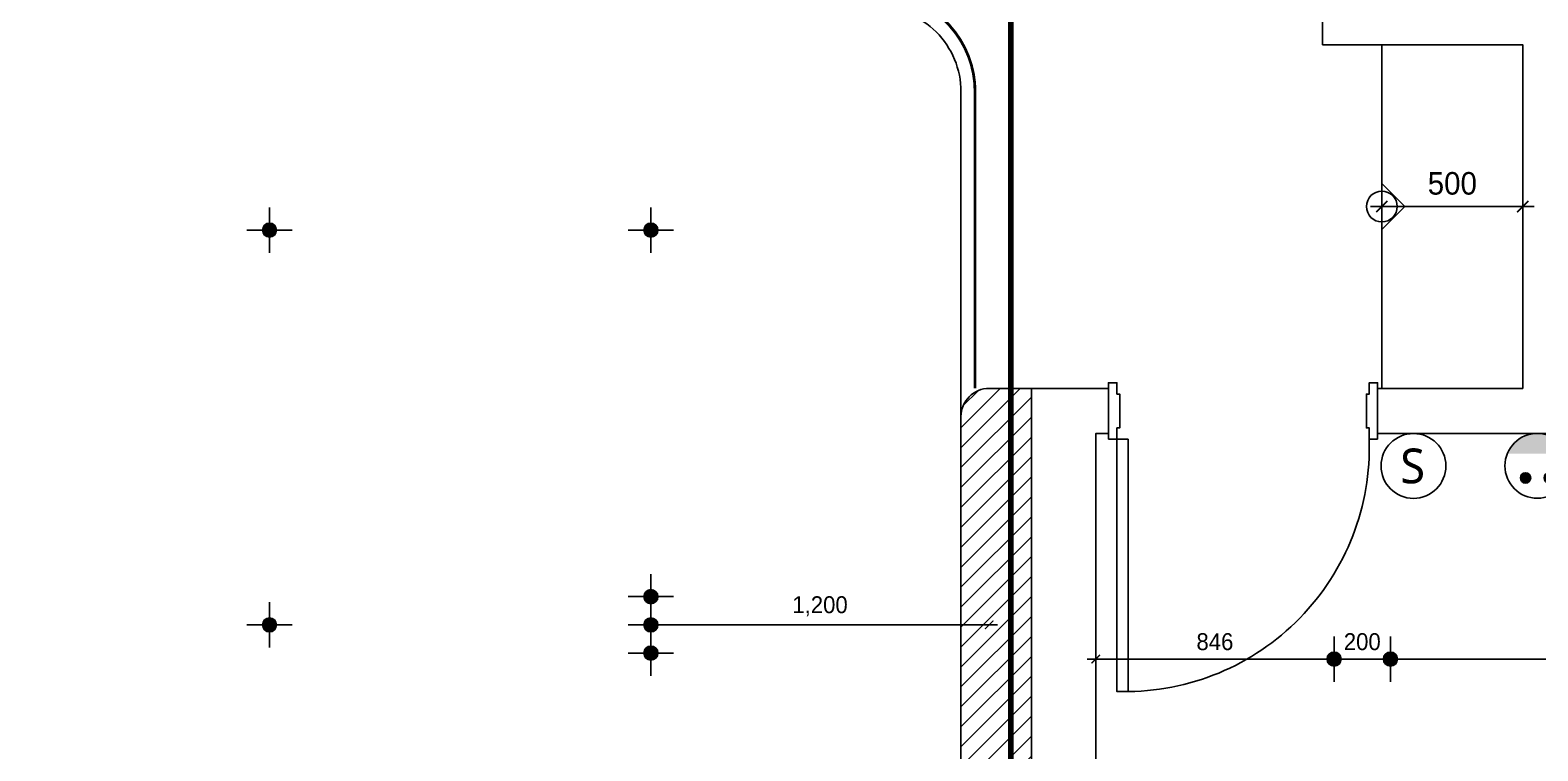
# Model space of a CAD drawing. Header units: millimetres. Extents: x 236955 to 308542, y 30900 to 88969.
# Drawn here: x 294260 to 299608, y 65121 to 67677 of the extents above; entities that cross this region are included whole.
import ezdxf

# ---------------------------------------------------------------- set-up
doc = ezdxf.new("R2010")
doc.units = ezdxf.units.MM
doc.header["$LTSCALE"] = 100
doc.header["$PDMODE"] = 3
doc.linetypes.add('HID', pattern=[2.3, 1.5, -0.8])
doc.linetypes.add('HID2', pattern=[1, 0.5, -0.5])
doc.layers.get('DEFPOINTS').update_dxf_attribs({"color": 248})
for name, color, linetype in [('03-WAL NEW', 3, 'Continuous'), ('06-FUR', 6, 'Continuous'), ('06-LIGHT', 4, 'Continuous'), ('07-DIM WAL', 5, 'Continuous'), ('3.기호.계단선', 30, 'Continuous'), ('CEIL-LIGHT', 7, 'Continuous'), ('CO-BATH', 6, 'Continuous'), ('CO-DO-FR', 7, 'Continuous'), ('CO-DOOR', 8, 'Continuous'), ('F-WALL1', 2, 'Continuous'), ('RC-LIGHT', 7, 'Continuous'), ('설비', 140, 'Continuous')]:
    doc.layers.add(name, color=color, linetype=linetype)
doc.styles.add('HY 울릉도 L', font='')
doc.styles.add('코레일둥고', font='Korail_Round_Gothic_Medium.ttf')
doc.styles.get('HY 울릉도 L').set_extended_font_data('HY울릉도L')
doc.dimstyles.new('30', dxfattribs={"dimscale": 30, "dimtxt": 2, "dimasz": 1, "dimexe": 1, "dimexo": 1, "dimgap": 1, "dimtad": 1, "dimdec": 0, "dimrnd": 0.05, "dimdsep": 46, "dimlunit": 6, "dimtxsty": 'HY 울릉도 L', "dimblk": 'ARCHTICK', "dimcen": 2.5, "dimdle": 1, "dimclrd": 133, "dimclre": 133, "dimclrt": 30, "dimadec": 0, "dimazin": 0, "dimtfac": 1, "dimtdec": 0, "dimtix": 1, "dimtmove": 2, "dimatfit": 3, "dimldrblk": 'ARCHTICK', "dimfxl": 1, "dimlwd": -1, "dimlwe": -1, "dimarcsym": 0})
doc.dimstyles.new('40', dxfattribs={"dimscale": 40, "dimtxt": 2, "dimasz": 1, "dimexe": 1, "dimexo": 1, "dimgap": 1, "dimtad": 1, "dimdec": 0, "dimrnd": 0.05, "dimdsep": 46, "dimlunit": 6, "dimtxsty": 'HY 울릉도 L', "dimblk": 'ARCHTICK', "dimcen": 2.5, "dimdle": 1, "dimclrd": 133, "dimclre": 133, "dimclrt": 30, "dimadec": 0, "dimazin": 0, "dimtfac": 1, "dimtdec": 0, "dimtix": 1, "dimtmove": 2, "dimatfit": 3, "dimldrblk": 'ARCHTICK', "dimfxl": 1, "dimlwd": -1, "dimlwe": -1, "dimarcsym": 0})

# ---------------------------------------------------------------- blocks, each defined once
blk = doc.blocks.new('flooor')
at = {"layer": 'CO-DO-FR'}
for points in [[(272284.6, 66226.5), (272284.6, 66426.5), (272314.6, 66426.5), (272314.6, 66386.5), (272324.6, 66386.5), (272324.6, 66266.5), (272314.6, 66266.5), (272314.6, 66226.5), (272284.6, 66226.5)], [(273239.6, 66226.5), (273239.6, 66426.5), (273209.6, 66426.5), (273209.6, 66386.5), (273199.6, 66386.5), (273199.6, 66266.5), (273209.6, 66266.5), (273209.6, 66226.5), (273239.6, 66226.5)]]:
    blk.add_lwpolyline(points, close=True, dxfattribs=at)
at = {"layer": 'CO-DOOR'}
blk.add_lwpolyline([(272354.6, 65331.5), (272354.6, 66226.5), (272314.6, 66226.5), (272314.6, 65331.5)], close=True, dxfattribs=at)
blk.add_arc((272344.6, 66196.9), 865.5, 269.338, 1.9568, dxfattribs=at)
at = {"layer": 'F-WALL1'}
for p, q in [((273044.6, 67625.5), (273044.6, 67780.5)), ((273754.6, 67625.5), (273044.6, 67625.5)), ((273754.6, 66406.5), (273754.6, 67625.5)), ((273239.6, 66246.5), (273239.6, 66406.5)), ((273239.6, 66406.5), (273754.6, 66406.5)), ((274789.6, 66246.5), (273239.6, 66246.5))]:
    blk.add_line(p, q, dxfattribs=at)
blk.add_lwpolyline([(272284.6, 66406.5), (272011.6, 66406.5), (272011.6, 61986.5), (272011.6, 61791.5), (272671.6, 61791.5), (272671.6, 62041.5), (272239.6, 62041.5), (272239.6, 66246.5), (272284.6, 66246.5)], close=True, dxfattribs=at)
blk = doc.blocks.new('vjswjdjeh')
at = {"layer": '03-WAL NEW'}
h = blk.add_hatch(dxfattribs=at)
h.set_pattern_fill('_USER', color=8, scale=50, angle=45, pattern_type=0)
h.set_pattern_definition([(45, (0, 0), (-35.355339, 35.355339), [])])
h.paths.add_polyline_path([(335000.2, 55646.5), (334750.2, 55646.5), (334750.2, 55237, 0.414214), (334850.2, 55137), (335000.2, 55137), (335242.2, 55137), (335242.2, 55239), (335000.2, 55239), (335000.2, 55434)])
h.paths.add_polyline_path([(335000.2, 56946.5), (334750.2, 56946.5), (334750.2, 56446.5), (335000.2, 56446.5)])
h.paths.add_polyline_path([(335000.2, 59854), (334850.2, 59854, 0.414214), (334750.2, 59754), (334750.2, 58146.5), (335000.2, 58146.5)])
blk.add_lwpolyline([(335000.2, 59854), (334850.2, 59854, 0.414214), (334750.2, 59754), (334750.2, 55237, 0.414214), (334850.2, 55137), (335000.2, 55137)], format="xyb", dxfattribs=at)
blk.add_lwpolyline([(335000.2, 55239), (335000.2, 59854)], dxfattribs=at)
at = {"layer": '06-FUR', "color": 8}
blk.add_lwpolyline([(336243.2, 59854), (336743.2, 59854), (336743.2, 61073), (336243.2, 61073)], close=True, dxfattribs=at)
blk.add_blockref('flooor', (62988.6, -6552.5))
blk = doc.blocks.new('1')
at = {"linetype": 'Continuous'}
h = blk.add_hatch(color=4, dxfattribs=at)
h.dxf.hatch_style = 1
edge = h.paths.add_edge_path()
edge.add_arc((11539653.5, -14273503.8), 37.5, 0, 360)
at = {"color": 1, "linetype": 'Continuous'}
for p, q in [((11539653.5, -14273637.1), (11539653.5, -14273370.5)), ((11539520.2, -14273503.8), (11539786.8, -14273503.8))]:
    blk.add_line(p, q, dxfattribs=at)
at = {"color": 4, "linetype": 'Continuous'}
for radius in [41.5, 37.5]:
    blk.add_circle((11539653.5, -14273503.8), radius, dxfattribs=at)
blk = doc.blocks.new('_ArchTick')
at = {"color": 0, "linetype": 'ByBlock', "const_width": 0.15}
blk.add_lwpolyline([(-0.5, -0.5), (0.5, 0.5)], dxfattribs=at)
blk = doc.blocks.new('*D156')
at = {"layer": '07-DIM WAL', "color": 133}
for p, q in [((299085.1, 65476.7), (299085.1, 65476.7)), ((301515.1, 65446.7), (299055.1, 65446.7)), ((301485.1, 65416.7), (301485.1, 65416.7))]:
    blk.add_line(p, q, dxfattribs=at)
at = {"layer": 'DEFPOINTS', "color": 0}
for p in [(299085.1, 65446.7), (299085.1, 65446.7), (301485.1, 65446.7)]:
    blk.add_point(p, dxfattribs=at)
at = {"layer": '07-DIM WAL', "color": 133, "xscale": 30, "yscale": 30, "zscale": 30, "rotation": 180}
blk.add_blockref('_ArchTick', (299085.1, 65446.7), dxfattribs=at)
at = {"layer": '07-DIM WAL', "color": 133, "xscale": 30, "yscale": 30, "zscale": 30}
blk.add_blockref('_ArchTick', (301485.1, 65446.7), dxfattribs=at)
at = {"layer": '07-DIM WAL', "color": 30, "insert": (300285.1, 65512.7), "char_height": 60, "attachment_point": 5, "style": 'HY 울릉도 L'}
blk.add_mtext('2,400', dxfattribs=at)
blk = doc.blocks.new('*D158')
at = {"layer": '07-DIM WAL', "color": 133}
for p, q in [((299085.1, 65476.7), (299085.1, 65476.7)), ((298885.1, 65446.7), (298855.1, 65446.7)), ((298885.1, 65446.7), (299085.1, 65446.7)), ((298885.1, 65416.7), (298885.1, 65416.7)), ((299085.1, 65446.7), (299115.1, 65446.7))]:
    blk.add_line(p, q, dxfattribs=at)
at = {"layer": 'DEFPOINTS', "color": 0}
for p in [(298885.1, 65446.7), (299085.1, 65446.7), (299085.1, 65446.7)]:
    blk.add_point(p, dxfattribs=at)
at = {"layer": '07-DIM WAL', "color": 133, "xscale": 30, "yscale": 30, "zscale": 30}
blk.add_blockref('_ArchTick', (298885.1, 65446.7), dxfattribs=at)
at = {"layer": '07-DIM WAL', "color": 133, "xscale": 30, "yscale": 30, "zscale": 30, "rotation": 180}
blk.add_blockref('_ArchTick', (299085.1, 65446.7), dxfattribs=at)
at = {"layer": '07-DIM WAL', "color": 30, "insert": (298985.1, 65508), "char_height": 60, "attachment_point": 5, "style": 'HY 울릉도 L'}
blk.add_mtext('200', dxfattribs=at)
blk = doc.blocks.new('*D120')
at = {"layer": '07-DIM WAL', "color": 133}
blk.add_line((298915.1, 65446.7), (298009.6, 65446.7), dxfattribs=at)
at = {"layer": 'DEFPOINTS', "color": 0}
for p in [(298039.6, 65446.7), (298039.6, 65446.7), (298885.1, 65446.7)]:
    blk.add_point(p, dxfattribs=at)
at = {"layer": '07-DIM WAL', "color": 133, "xscale": 30, "yscale": 30, "zscale": 30, "rotation": 180}
blk.add_blockref('_ArchTick', (298039.6, 65446.7), dxfattribs=at)
at = {"layer": '07-DIM WAL', "color": 133, "xscale": 30, "yscale": 30, "zscale": 30}
blk.add_blockref('_ArchTick', (298885.1, 65446.7), dxfattribs=at)
at = {"layer": '07-DIM WAL', "color": 30, "insert": (298462.4, 65508), "char_height": 60, "attachment_point": 5, "style": 'HY 울릉도 L'}
blk.add_mtext('846', dxfattribs=at)
blk = doc.blocks.new('TLFL')
at = {"layer": 'CEIL-LIGHT', "color": 4}
for p, q in [((266468.3, 67093), (266386.4, 67174.9)), ((266386.4, 67011.1), (266386.4, 67174.9)), ((266386.4, 67011.1), (266468.3, 67093))]:
    blk.add_line(p, q, dxfattribs=at)
blk.add_circle((266386.4, 67093), 54.6, dxfattribs=at)
blk = doc.blocks.new('*D172')
at = {"layer": '07-DIM WAL', "color": 133}
for p, q in [((299054.6, 67091.5), (299054.6, 67091.5)), ((299554.6, 67091.5), (299554.6, 67091.5)), ((299014.6, 67051.5), (299594.6, 67051.5))]:
    blk.add_line(p, q, dxfattribs=at)
at = {"layer": 'DEFPOINTS', "color": 0}
for p in [(299054.6, 67051.5), (299554.6, 67051.5), (299554.6, 67051.5)]:
    blk.add_point(p, dxfattribs=at)
at = {"layer": '07-DIM WAL', "color": 133, "xscale": 40, "yscale": 40, "zscale": 40, "rotation": 180}
blk.add_blockref('_ArchTick', (299054.6, 67051.5), dxfattribs=at)
at = {"layer": '07-DIM WAL', "color": 133, "xscale": 40, "yscale": 40, "zscale": 40}
blk.add_blockref('_ArchTick', (299554.6, 67051.5), dxfattribs=at)
at = {"layer": '07-DIM WAL', "color": 30, "insert": (299304.6, 67133.2), "char_height": 80, "attachment_point": 5, "style": 'HY 울릉도 L'}
blk.add_mtext('500', dxfattribs=at)
blk = doc.blocks.new('*D201')
at = {"layer": '07-DIM WAL', "color": 133}
blk.add_line((296431.6, 65568), (297691.6, 65568), dxfattribs=at)
at = {"layer": 'DEFPOINTS', "color": 0}
for p in [(296461.6, 65568), (297661.6, 65568), (297661.6, 65568)]:
    blk.add_point(p, dxfattribs=at)
at = {"layer": '07-DIM WAL', "color": 133, "xscale": 30, "yscale": 30, "zscale": 30, "rotation": 180}
blk.add_blockref('_ArchTick', (296461.6, 65568), dxfattribs=at)
at = {"layer": '07-DIM WAL', "color": 133, "xscale": 30, "yscale": 30, "zscale": 30}
blk.add_blockref('_ArchTick', (297661.6, 65568), dxfattribs=at)
at = {"layer": '07-DIM WAL', "color": 30, "insert": (297061.6, 65633.9), "char_height": 60, "attachment_point": 5, "style": 'HY 울릉도 L'}
blk.add_mtext('1,200', dxfattribs=at)
blk = doc.blocks.new('SW')
at = {"layer": '설비', "color": 140}
blk.add_circle((11533254.1, -14277699.4), 184, dxfattribs=at)
at = {"layer": '설비', "color": 140, "insert": (11533320, -14277600.8), "char_height": 197.143, "width": 314.327, "attachment_point": 3, "style": '코레일둥고'}
blk.add_mtext('{\\fMalgun Gothic|b0|i0|c129|p50;S}', dxfattribs=at)
blk = doc.blocks.new('egoo')
at = {"layer": '설비'}
h = blk.add_hatch(color=140, dxfattribs=at)
edge = h.paths.add_edge_path()
edge.add_arc((1015645.3, 443433.7), 22.3, 0, 360)
h = blk.add_hatch(color=140, dxfattribs=at)
edge = h.paths.add_edge_path()
edge.add_arc((1015747.7, 443433.7), 22.3, 0, 360)
h = blk.add_hatch(color=140, dxfattribs=at)
edge = h.paths.add_edge_path()
edge.add_line((1015826.3, 443329.1), (1015566.6, 443329.1))
edge.add_ellipse((1015696.5, 443381.5), major_axis=(99, 99), ratio=1, start_angle=156.95778, end_angle=293.04222)
at = {"layer": '설비', "color": 140}
for centre, radius in [((1015696.5, 443381.5), 140), ((1015645.3, 443433.7), 22.3), ((1015747.7, 443433.7), 22.3)]:
    blk.add_circle(centre, radius, dxfattribs=at)

msp = doc.modelspace()

# ---------------------------------------------------------------- linework, layer by layer
at = {"layer": '06-LIGHT', "color": 10, "linetype": 'HID', "const_width": 10}
msp.add_lwpolyline([(294264.6, 67808.5), (297261.6, 67808.5, -0.414214), (297611.6, 67458.5), (297611.6, 66406.5)], format="xyb", dxfattribs=at)
at = {"layer": '3.기호.계단선', "color": 140, "linetype": 'HID2', "const_width": 20}
msp.add_lwpolyline([(297738.6, 62634.3), (297738.6, 68758.5), (294749.1, 68758.5), (294749.1, 72379.2)], dxfattribs=at)
at = {"layer": 'CEIL-LIGHT'}
msp.add_lwpolyline([(294264.6, 67758.5), (297261.6, 67758.5, -0.414214), (297561.6, 67458.5), (297561.6, 66306.5)], format="xyb", dxfattribs=at)

# ---------------------------------------------------------------- block references
at = {"layer": 'CEIL-LIGHT', "xscale": -1, "rotation": 180}
msp.add_blockref('TLFL', (32668.2, 134144.5), dxfattribs=at)
at = {"layer": 'CO-BATH'}
msp.add_blockref('vjswjdjeh', (-37188.6, 6552.5), dxfattribs=at)
at = {"layer": 'RC-LIGHT', "yscale": 0.6024096385271789, "zscale": 0.6024096385271789}
for p, xscale, rotation in [((-8303387.6, -6884630.5), 0.6024096385271789, 90.00000000000001), ((-8302034.6, -6884630.5), 0.6024096385271789, 90.00000000000001), ((-8302034.6, -6885930.5), 0.6024096385271789, 90.00000000000001), ((-8303387.6, -6886030.5), 0.6024096385271789, 90.00000000000001), ((-8302034.6, -6886030.5), 0.6024096385271789, 90.00000000000001), ((-8302034.6, -6886130.5), 0.6024096385271789, 90.00000000000001), ((-8299611.1, 7017045.2), -0.6024096385271789, 90), ((-8299411.1, 7017045.2), -0.6024096385271789, 90)]:
    msp.add_blockref('1', p, dxfattribs=dict(at, xscale=xscale, rotation=rotation))
at = {"layer": '설비', "color": 140, "xscale": 0.625, "yscale": 0.625, "zscale": 0.625}
msp.add_blockref('SW', (-6909117.1, 8989693.7), dxfattribs=at)
at = {"layer": '설비', "color": 140, "xscale": 0.8214285869294655, "yscale": 0.8214285869294655, "zscale": 0.8214285869294655, "rotation": 179.9999999999999}
msp.add_blockref('egoo', (1133928.5, 430338.2), dxfattribs=at)

# ---------------------------------------------------------------- dimensions: what is measured, and where the dimension line sits
at = {"layer": '07-DIM WAL'}
dim = msp.add_linear_dim(base=(299554.6, 67051.5), p1=(299054.6, 67051.5), p2=(299554.6, 67051.5), angle=180, dimstyle='40', dxfattribs=at)
dim.commit()
dim.dimension.update_dxf_attribs({"geometry": '*D172', "text_midpoint": (299304.6, 67133.2)})
for base, p1, p2, picture, middle in [((297661.6, 65568), (296461.6, 65568), (297661.6, 65568), '*D201', (297061.6, 65633.9)), ((298039.6136201, 65446.7321858), (298885.1136201, 65446.7321858), (298039.6136201, 65446.7321858), '*D120', (298462.3636201, 65508.0347639)), ((299085.1, 65446.7), (298885.1, 65446.7), (299085.1, 65446.7), '*D158', (298985.1, 65508)), ((299085.1, 65446.7), (301485.1, 65446.7), (299085.1, 65446.7), '*D156', (300285.1, 65512.7))]:
    dim = msp.add_linear_dim(base=base, p1=p1, p2=p2, dimstyle='30', dxfattribs=at)
    dim.commit()
    dim.dimension.update_dxf_attribs({"geometry": picture, "text_midpoint": middle})

doc.saveas('drawing.dxf')
